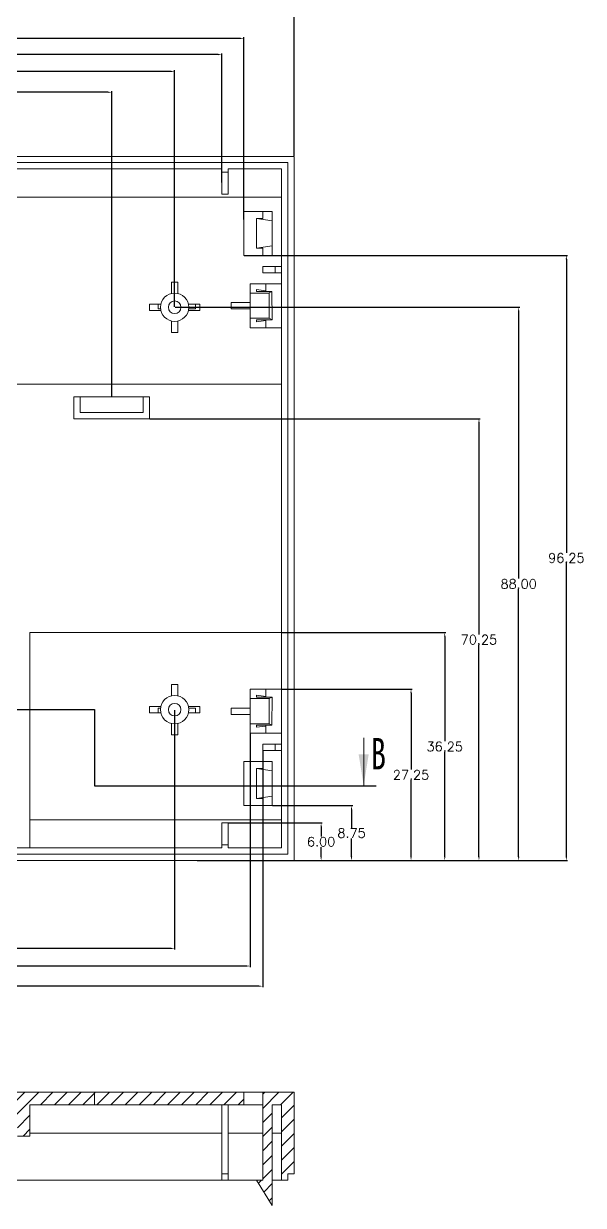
# Model space of a CAD drawing. Header units: inches. Extents: x 1153 to 3231, y 573 to 1137.
# Drawn here: x 2739.5 to 2828.5, y 851.8 to 1039.8 of the extents above; entities that cross this region are included whole.
import ezdxf

# ---------------------------------------------------------------- set-up
doc = ezdxf.new("R2010")
doc.units = ezdxf.units.IN
doc.styles.add('SLDTEXTSTYLE6', font='TXT', dxfattribs={"width": 0.7})
doc.styles.get("Standard").update_dxf_attribs({"font": 'txt', "bigfont": 'gbcbig.shx'})
doc.dimstyles.new('2', dxfattribs={"dimtxt": 1.5, "dimasz": 0.6, "dimexe": 0.18, "dimexo": 0.0625, "dimgap": 0.09, "dimtad": 0, "dimtih": 1, "dimtoh": 1, "dimzin": 0, "dimdsep": 46, "dimtxsty": 'Standard', "dimcen": 0, "dimadec": 0, "dimazin": 2, "dimtfac": 1, "dimtofl": 0, "dimtmove": 0, "dimatfit": 3, "dimfxl": 1, "dimtolj": 1, "dimtzin": 0, "dimarcsym": 0})
pattern_1 = [(45, (0, -19.8849), (-1.122532, 1.122532), [])]

# ---------------------------------------------------------------- blocks, each defined once
blk = doc.blocks.new('*D47')
at = {"color": 0, "lineweight": -2, "transparency": 16777216}
for p, q in [((2618.5, 980.5), (2618.5, 1029.06)), ((2619.1, 1028.88), (2682.66, 1028.88)), ((2752.9, 1028.88), (2689.34, 1028.88)), ((2753.5, 980.5), (2753.5, 1029.06))]:
    blk.add_line(p, q, dxfattribs=at)
at = {"color": 0, "transparency": 16777216}
for points in [[(2619.1, 1028.98), (2619.1, 1028.78), (2618.5, 1028.88)], [(2752.9, 1028.98), (2752.9, 1028.78), (2753.5, 1028.88)]]:
    blk.add_solid(points, dxfattribs=at)
at = {"layer": 'Defpoints', "color": 0, "transparency": 16777216}
for p in [(2753.5, 1028.88), (2618.5, 980.43), (2753.5, 980.43)]:
    blk.add_point(p, dxfattribs=at)
at = {"color": 0, "transparency": 16777216, "insert": (2686, 1028.88), "char_height": 1.5, "attachment_point": 5}
blk.add_mtext('\\A1;135.00', dxfattribs=at)
blk = doc.blocks.new('*D48')
at = {"color": 0, "lineweight": -2, "transparency": 16777216}
for p, q in [((2608.5, 994.75), (2608.5, 1032.38)), ((2609.1, 1032.2), (2682.66, 1032.2)), ((2762.9, 1032.2), (2689.34, 1032.2)), ((2763.5, 994.75), (2763.5, 1032.38))]:
    blk.add_line(p, q, dxfattribs=at)
at = {"color": 0, "transparency": 16777216}
for points in [[(2609.1, 1032.3), (2609.1, 1032.1), (2608.5, 1032.2)], [(2762.9, 1032.3), (2762.9, 1032.1), (2763.5, 1032.2)]]:
    blk.add_solid(points, dxfattribs=at)
at = {"layer": 'Defpoints', "color": 0, "transparency": 16777216}
for p in [(2763.5, 1032.2), (2608.5, 994.68), (2763.5, 994.68)]:
    blk.add_point(p, dxfattribs=at)
at = {"color": 0, "transparency": 16777216, "insert": (2686, 1032.2), "char_height": 1.5, "attachment_point": 5}
blk.add_mtext('\\A1;155.00', dxfattribs=at)
blk = doc.blocks.new('*D49')
at = {"color": 0, "lineweight": -2, "transparency": 16777216}
for p, q in [((2601, 1015.62), (2601, 1035.05)), ((2601.6, 1034.87), (2682.78, 1034.87)), ((2770.4, 1034.87), (2689.21, 1034.87)), ((2771, 1014.5), (2771, 1035.05))]:
    blk.add_line(p, q, dxfattribs=at)
at = {"color": 0, "transparency": 16777216}
for points in [[(2601.6, 1034.97), (2601.6, 1034.77), (2601, 1034.87)], [(2770.4, 1034.97), (2770.4, 1034.77), (2771, 1034.87)]]:
    blk.add_solid(points, dxfattribs=at)
at = {"layer": 'Defpoints', "color": 0, "transparency": 16777216}
for p in [(2601, 1034.87), (2601, 1015.56), (2771, 1014.43)]:
    blk.add_point(p, dxfattribs=at)
at = {"color": 0, "transparency": 16777216, "insert": (2686, 1034.87), "char_height": 1.5, "attachment_point": 5}
blk.add_mtext('\\A1;170.00', dxfattribs=at)
blk = doc.blocks.new('*D50')
at = {"color": 0, "lineweight": -2, "transparency": 16777216}
for p, q in [((2597.5, 1007.16), (2597.5, 1037.63)), ((2774.5, 1008.63), (2774.5, 1037.63)), ((2598.1, 1037.45), (2682.66, 1037.45)), ((2773.9, 1037.45), (2689.34, 1037.45))]:
    blk.add_line(p, q, dxfattribs=at)
at = {"color": 0, "transparency": 16777216}
for points in [[(2598.1, 1037.55), (2598.1, 1037.35), (2597.5, 1037.45)], [(2773.9, 1037.55), (2773.9, 1037.35), (2774.5, 1037.45)]]:
    blk.add_solid(points, dxfattribs=at)
at = {"layer": 'Defpoints', "color": 0, "transparency": 16777216}
for p in [(2774.5, 1037.45), (2774.5, 1008.57), (2597.5, 1007.1)]:
    blk.add_point(p, dxfattribs=at)
at = {"color": 0, "transparency": 16777216, "insert": (2686, 1037.45), "char_height": 1.5, "attachment_point": 5}
blk.add_mtext('\\A1;177.00', dxfattribs=at)
blk = doc.blocks.new('*D51')
at = {"color": 0, "lineweight": -2, "transparency": 16777216}
for p, q in [((2589.5, 1018.75), (2589.5, 1041.8)), ((2590.1, 1041.62), (2682.66, 1041.62)), ((2781.9, 1041.62), (2689.34, 1041.62)), ((2782.5, 1018.75), (2782.5, 1041.8))]:
    blk.add_line(p, q, dxfattribs=at)
at = {"color": 0, "transparency": 16777216}
for points in [[(2590.1, 1041.72), (2590.1, 1041.52), (2589.5, 1041.62)], [(2781.9, 1041.72), (2781.9, 1041.52), (2782.5, 1041.62)]]:
    blk.add_solid(points, dxfattribs=at)
at = {"layer": 'Defpoints', "color": 0, "transparency": 16777216}
for p in [(2589.5, 1041.62), (2589.5, 1018.68), (2782.5, 1018.68)]:
    blk.add_point(p, dxfattribs=at)
at = {"color": 0, "transparency": 16777216, "insert": (2686, 1041.62), "char_height": 1.5, "attachment_point": 5}
blk.add_mtext('\\A1;193.00', dxfattribs=at)
blk = doc.blocks.new('*D56')
at = {"color": 0, "lineweight": -2, "transparency": 16777216}
for p, q in [((2608.5, 930.62), (2608.5, 892.54)), ((2763.5, 930.62), (2763.5, 892.54)), ((2609.1, 892.72), (2682.66, 892.72)), ((2762.9, 892.72), (2689.34, 892.72))]:
    blk.add_line(p, q, dxfattribs=at)
at = {"color": 0, "transparency": 16777216}
for points in [[(2609.1, 892.82), (2609.1, 892.62), (2608.5, 892.72)], [(2762.9, 892.82), (2762.9, 892.62), (2763.5, 892.72)]]:
    blk.add_solid(points, dxfattribs=at)
at = {"layer": 'Defpoints', "color": 0, "transparency": 16777216}
for p in [(2608.5, 930.68), (2763.5, 930.68), (2763.5, 892.72)]:
    blk.add_point(p, dxfattribs=at)
at = {"color": 0, "transparency": 16777216, "insert": (2686, 892.72), "char_height": 1.5, "attachment_point": 5}
blk.add_mtext('\\A1;155.00', dxfattribs=at)
blk = doc.blocks.new('*D57')
at = {"color": 0, "lineweight": -2, "transparency": 16777216}
for p, q in [((2596.5, 926.87), (2596.5, 889.73)), ((2775.5, 926.87), (2775.5, 889.73)), ((2597.1, 889.91), (2682.66, 889.91)), ((2774.9, 889.91), (2689.34, 889.91))]:
    blk.add_line(p, q, dxfattribs=at)
at = {"color": 0, "transparency": 16777216}
for points in [[(2597.1, 890.01), (2597.1, 889.81), (2596.5, 889.91)], [(2774.9, 890.01), (2774.9, 889.81), (2775.5, 889.91)]]:
    blk.add_solid(points, dxfattribs=at)
at = {"layer": 'Defpoints', "color": 0, "transparency": 16777216}
for p in [(2596.5, 926.93), (2775.5, 926.93), (2596.5, 889.91)]:
    blk.add_point(p, dxfattribs=at)
at = {"color": 0, "transparency": 16777216, "insert": (2686, 889.91), "char_height": 1.5, "attachment_point": 5}
blk.add_mtext('\\A1;179.00', dxfattribs=at)
blk = doc.blocks.new('*D58')
at = {"color": 0, "lineweight": -2, "transparency": 16777216}
for p, q in [((2594.5, 924.12), (2594.5, 886.53)), ((2777.5, 924.12), (2777.5, 886.53)), ((2595.1, 886.71), (2682.66, 886.71)), ((2776.9, 886.71), (2689.34, 886.71))]:
    blk.add_line(p, q, dxfattribs=at)
at = {"color": 0, "transparency": 16777216}
for points in [[(2595.1, 886.81), (2595.1, 886.61), (2594.5, 886.71)], [(2776.9, 886.81), (2776.9, 886.61), (2777.5, 886.71)]]:
    blk.add_solid(points, dxfattribs=at)
at = {"layer": 'Defpoints', "color": 0, "transparency": 16777216}
for p in [(2594.5, 924.18), (2777.5, 924.18), (2777.5, 886.71)]:
    blk.add_point(p, dxfattribs=at)
at = {"color": 0, "transparency": 16777216, "insert": (2686, 886.71), "char_height": 1.5, "attachment_point": 5}
blk.add_mtext('\\A1;183.00', dxfattribs=at)
blk = doc.blocks.new('*D59')
at = {"color": 0, "lineweight": -2, "transparency": 16777216}
for p, q in [((2772.06, 912.68), (2786.96, 912.68)), ((2786.78, 912.08), (2786.78, 910.52)), ((2786.78, 907.28), (2786.78, 908.84)), ((2782.56, 906.68), (2786.96, 906.68))]:
    blk.add_line(p, q, dxfattribs=at)
at = {"color": 0, "transparency": 16777216}
for points in [[(2786.68, 912.08), (2786.88, 912.08), (2786.78, 912.68)], [(2786.68, 907.28), (2786.88, 907.28), (2786.78, 906.68)]]:
    blk.add_solid(points, dxfattribs=at)
at = {"layer": 'Defpoints', "color": 0, "transparency": 16777216}
for p in [(2772, 912.68), (2786.78, 912.68), (2782.5, 906.68)]:
    blk.add_point(p, dxfattribs=at)
at = {"color": 0, "transparency": 16777216, "insert": (2786.78, 909.68), "char_height": 1.5, "attachment_point": 5}
blk.add_mtext('\\A1;6.00', dxfattribs=at)
blk = doc.blocks.new('*D60')
at = {"color": 0, "lineweight": -2, "transparency": 16777216}
for p, q in [((2779.06, 915.43), (2791.8, 915.43)), ((2791.62, 914.83), (2791.62, 911.9)), ((2791.62, 907.28), (2791.62, 910.22)), ((2779.62, 906.68), (2791.8, 906.68))]:
    blk.add_line(p, q, dxfattribs=at)
at = {"color": 0, "transparency": 16777216}
for points in [[(2791.52, 914.83), (2791.72, 914.83), (2791.62, 915.43)], [(2791.52, 907.28), (2791.72, 907.28), (2791.62, 906.68)]]:
    blk.add_solid(points, dxfattribs=at)
at = {"layer": 'Defpoints', "color": 0, "transparency": 16777216}
for p in [(2779, 915.43), (2791.62, 915.43), (2779.56, 906.68)]:
    blk.add_point(p, dxfattribs=at)
at = {"color": 0, "transparency": 16777216, "insert": (2791.62, 911.06), "char_height": 1.5, "attachment_point": 5}
blk.add_mtext('\\A1;8.75', dxfattribs=at)
blk = doc.blocks.new('*D61')
at = {"color": 0, "lineweight": -2, "transparency": 16777216}
for p, q in [((2780.56, 933.93), (2801.25, 933.93)), ((2801.07, 933.33), (2801.07, 921.15)), ((2801.07, 907.28), (2801.07, 919.47)), ((2782.56, 906.68), (2801.25, 906.68))]:
    blk.add_line(p, q, dxfattribs=at)
at = {"color": 0, "transparency": 16777216}
for points in [[(2800.97, 933.33), (2801.17, 933.33), (2801.07, 933.93)], [(2800.97, 907.28), (2801.17, 907.28), (2801.07, 906.68)]]:
    blk.add_solid(points, dxfattribs=at)
at = {"layer": 'Defpoints', "color": 0, "transparency": 16777216}
for p in [(2780.5, 933.93), (2801.07, 933.93), (2782.5, 906.68)]:
    blk.add_point(p, dxfattribs=at)
at = {"color": 0, "transparency": 16777216, "insert": (2801.07, 920.31), "char_height": 1.5, "attachment_point": 5}
blk.add_mtext('\\A1;27.25', dxfattribs=at)
blk = doc.blocks.new('*D62')
at = {"color": 0, "lineweight": -2, "transparency": 16777216}
for p, q in [((2780.51, 942.93), (2806.61, 942.93)), ((2806.43, 942.33), (2806.43, 925.65)), ((2806.43, 907.28), (2806.43, 923.97)), ((2780.51, 906.68), (2806.61, 906.68))]:
    blk.add_line(p, q, dxfattribs=at)
at = {"color": 0, "transparency": 16777216}
for points in [[(2806.33, 942.33), (2806.53, 942.33), (2806.43, 942.93)], [(2806.33, 907.28), (2806.53, 907.28), (2806.43, 906.68)]]:
    blk.add_solid(points, dxfattribs=at)
at = {"layer": 'Defpoints', "color": 0, "transparency": 16777216}
for p in [(2780.44, 942.93), (2806.43, 942.93), (2780.44, 906.68)]:
    blk.add_point(p, dxfattribs=at)
at = {"color": 0, "transparency": 16777216, "insert": (2806.43, 924.81), "char_height": 1.5, "attachment_point": 5}
blk.add_mtext('\\A1;36.25', dxfattribs=at)
blk = doc.blocks.new('*D63')
at = {"color": 0, "lineweight": -2, "transparency": 16777216}
for p, q in [((2759.56, 976.93), (2812.05, 976.93)), ((2811.87, 976.33), (2811.87, 942.65)), ((2811.87, 907.28), (2811.87, 940.97)), ((2781.94, 906.68), (2812.05, 906.68))]:
    blk.add_line(p, q, dxfattribs=at)
at = {"color": 0, "transparency": 16777216}
for points in [[(2811.77, 976.33), (2811.97, 976.33), (2811.87, 976.93)], [(2811.77, 907.28), (2811.97, 907.28), (2811.87, 906.68)]]:
    blk.add_solid(points, dxfattribs=at)
at = {"layer": 'Defpoints', "color": 0, "transparency": 16777216}
for p in [(2759.5, 976.93), (2811.87, 976.93), (2781.87, 906.68)]:
    blk.add_point(p, dxfattribs=at)
at = {"color": 0, "transparency": 16777216, "insert": (2811.87, 941.81), "char_height": 1.5, "attachment_point": 5}
blk.add_mtext('\\A1;70.25', dxfattribs=at)
blk = doc.blocks.new('*D64')
at = {"color": 0, "lineweight": -2, "transparency": 16777216}
for p, q in [((2763.56, 994.68), (2818.36, 994.68)), ((2818.18, 994.08), (2818.18, 951.52)), ((2818.18, 907.28), (2818.18, 949.84)), ((2767.09, 906.68), (2818.36, 906.68))]:
    blk.add_line(p, q, dxfattribs=at)
at = {"color": 0, "transparency": 16777216}
for points in [[(2818.08, 994.08), (2818.28, 994.08), (2818.18, 994.68)], [(2818.08, 907.28), (2818.28, 907.28), (2818.18, 906.68)]]:
    blk.add_solid(points, dxfattribs=at)
at = {"layer": 'Defpoints', "color": 0, "transparency": 16777216}
for p in [(2763.5, 994.68), (2767.03, 906.68), (2818.18, 906.68)]:
    blk.add_point(p, dxfattribs=at)
at = {"color": 0, "transparency": 16777216, "insert": (2818.18, 950.68), "char_height": 1.5, "attachment_point": 5}
blk.add_mtext('\\A1;88.00', dxfattribs=at)
blk = doc.blocks.new('*D65')
at = {"color": 0, "lineweight": -2, "transparency": 16777216}
for p, q in [((2774.56, 1002.93), (2825.94, 1002.93)), ((2825.76, 1002.33), (2825.76, 955.65)), ((2825.76, 907.28), (2825.76, 953.97)), ((2779.69, 906.68), (2825.94, 906.68))]:
    blk.add_line(p, q, dxfattribs=at)
at = {"color": 0, "transparency": 16777216}
for points in [[(2825.66, 1002.33), (2825.86, 1002.33), (2825.76, 1002.93)], [(2825.66, 907.28), (2825.86, 907.28), (2825.76, 906.68)]]:
    blk.add_solid(points, dxfattribs=at)
at = {"layer": 'Defpoints', "color": 0, "transparency": 16777216}
for p in [(2774.5, 1002.93), (2779.62, 906.68), (2825.76, 906.68)]:
    blk.add_point(p, dxfattribs=at)
at = {"color": 0, "transparency": 16777216, "insert": (2825.76, 954.81), "char_height": 1.5, "attachment_point": 5}
blk.add_mtext('\\A1;96.25', dxfattribs=at)

msp = doc.modelspace()

# ---------------------------------------------------------------- hatches: boundary and pattern name
at = {"linetype": 'Continuous', "lineweight": 0}
h = msp.add_hatch(dxfattribs=at)
h.set_pattern_fill('ANSI31', color=4, scale=0.5, style=0)
h.set_pattern_definition(pattern_1)
h.paths.add_polyline_path([(2740.497, 867.846), (2750.733, 867.846), (2750.733, 869.846), (2736.497, 869.846), (2736.497, 865.846), (2738.497, 865.846), (2738.497, 862.846), (2740.497, 862.846)], flags=0)
h = msp.add_hatch(dxfattribs=at)
h.set_pattern_fill('ANSI31', color=4, scale=0.5, style=0)
h.set_pattern_definition(pattern_1)
h.paths.add_polyline_path([(2750.733, 867.846), (2774.497, 867.846), (2774.497, 869.846), (2750.733, 869.846)], flags=0)
h = msp.add_hatch(dxfattribs=at)
h.set_pattern_fill('ANSI31', color=4, scale=0.5, style=0)
h.set_pattern_definition(pattern_1)
h.paths.add_polyline_path([(2781.497, 855.846), (2781.497, 856.846), (2782.497, 856.846), (2782.497, 869.846), (2777.497, 869.846), (2777.497, 855.846), (2776.497, 855.846), (2778.997, 851.846), (2778.997, 867.846), (2780.497, 867.846), (2780.497, 855.846)], flags=0)

# ---------------------------------------------------------------- linework, layer by layer
at = {"color": 7, "linetype": 'Continuous', "lineweight": 15}
for p, q in [((2782.497, 1018.684), (2589.497, 1018.684)), ((2782.497, 906.684), (2782.497, 1018.684)), ((2781.497, 1017.684), (2688.583, 1017.684)), ((2781.497, 907.684), (2781.497, 1017.684)), ((2713.997, 1016.684), (2770.997, 1016.684)), ((2770.997, 1016.184), (2770.997, 1016.684)), ((2770.997, 1016.184), (2771.997, 1016.184)), ((2770.997, 1016.184), (2770.997, 1012.684)), ((2771.997, 1016.684), (2771.997, 1016.184)), ((2771.997, 1016.684), (2776.497, 1016.684)), ((2771.997, 1016.184), (2771.997, 1012.684)), ((2776.497, 1016.684), (2780.497, 1016.684)), ((2780.497, 1016.684), (2780.497, 1001.184)), ((2591.497, 1012.184), (2780.497, 1012.184)), ((2770.997, 1012.684), (2771.997, 1012.684)), ((2774.497, 1002.934), (2774.497, 1009.934)), ((2774.497, 1009.934), (2777.497, 1009.934)), ((2777.497, 1008.809), (2777.497, 1009.934)), ((2777.497, 1009.934), (2778.997, 1009.934)), ((2778.997, 1009.934), (2778.997, 1008.434)), ((2776.497, 1004.059), (2776.497, 1008.809)), ((2778.997, 1008.434), (2776.497, 1008.809)), ((2776.497, 1008.809), (2777.497, 1008.809)), ((2778.997, 1008.434), (2778.997, 1004.434)), ((2776.497, 1004.059), (2778.997, 1004.434)), ((2776.497, 1004.059), (2777.497, 1004.059)), ((2777.497, 1002.934), (2777.497, 1004.059)), ((2778.997, 1004.434), (2778.997, 1002.934)), ((2777.497, 1002.934), (2774.497, 1002.934)), ((2778.997, 1002.934), (2777.497, 1002.934)), ((2777.497, 1000.184), (2777.497, 1001.184)), ((2777.497, 1001.184), (2779.497, 1001.184)), ((2779.497, 1000.184), (2777.497, 1000.184)), ((2779.497, 1001.184), (2779.497, 1000.184)), ((2779.497, 1001.184), (2780.497, 1001.184)), ((2780.497, 1000.184), (2779.497, 1000.184)), ((2780.497, 1001.184), (2780.497, 1000.184)), ((2780.497, 1000.184), (2780.497, 925.184)), ((2762.997, 996.878), (2762.997, 998.684)), ((2763.997, 998.684), (2762.997, 998.684)), ((2763.997, 996.878), (2763.997, 998.684)), ((2775.497, 998.434), (2777.997, 998.434)), ((2775.497, 996.934), (2775.497, 998.434)), ((2777.997, 998.434), (2777.997, 997.297)), ((2777.997, 998.434), (2780.497, 998.434)), ((2775.497, 992.934), (2775.497, 996.934)), ((2778.497, 996.934), (2775.497, 996.934)), ((2776.497, 997.487), (2777.997, 997.297)), ((2776.497, 997.171), (2776.497, 997.487)), ((2778.938, 997.171), (2776.497, 997.171)), ((2777.997, 997.297), (2777.997, 997.171)), ((2778.497, 996.959), (2778.938, 997.171)), ((2778.497, 996.934), (2778.497, 996.959)), ((2778.497, 992.934), (2778.497, 996.934)), ((2778.938, 997.171), (2778.997, 992.697)), ((2759.497, 995.184), (2759.497, 994.184)), ((2760.856, 995.184), (2759.497, 995.184)), ((2760.856, 995.184), (2760.856, 994.434)), ((2761.303, 995.184), (2760.856, 995.184)), ((2760.856, 994.434), (2761.261, 994.434)), ((2766.836, 995.184), (2765.691, 995.184)), ((2765.733, 994.434), (2766.836, 994.434)), ((2766.836, 995.184), (2767.497, 995.184)), ((2766.836, 994.434), (2766.836, 995.184)), ((2767.497, 994.184), (2767.497, 995.184)), ((2772.497, 994.434), (2772.497, 995.434)), ((2772.497, 995.434), (2775.497, 995.434)), ((2775.497, 994.434), (2772.497, 994.434)), ((2761.303, 994.184), (2759.497, 994.184)), ((2762.997, 992.49), (2762.997, 990.684)), ((2763.997, 992.49), (2763.997, 990.684)), ((2765.691, 994.184), (2767.497, 994.184)), ((2775.497, 991.434), (2775.497, 992.934)), ((2778.497, 992.934), (2775.497, 992.934)), ((2778.997, 992.697), (2776.497, 992.697)), ((2776.497, 992.381), (2776.497, 992.697)), ((2777.997, 992.571), (2776.497, 992.381)), ((2777.997, 992.697), (2777.997, 992.571)), ((2777.997, 992.571), (2777.997, 991.434)), ((2778.997, 992.697), (2778.497, 992.934)), ((2762.997, 990.684), (2763.997, 990.684)), ((2777.997, 991.434), (2775.497, 991.434)), ((2780.497, 991.434), (2777.997, 991.434)), ((2591.497, 982.434), (2780.497, 982.434)), ((2747.497, 980.434), (2747.497, 976.934)), ((2759.497, 980.434), (2747.497, 980.434)), ((2748.497, 980.434), (2748.497, 977.934)), ((2758.497, 977.934), (2758.497, 980.434)), ((2759.497, 976.934), (2759.497, 980.434)), ((2748.497, 977.934), (2758.497, 977.934)), ((2747.497, 976.934), (2759.497, 976.934)), ((2780.497, 942.934), (2740.497, 942.934)), ((2740.497, 942.934), (2740.497, 908.684)), ((2762.997, 932.878), (2762.997, 934.684)), ((2762.997, 934.684), (2763.997, 934.684)), ((2763.997, 934.684), (2763.997, 932.878)), ((2775.497, 933.934), (2775.497, 932.434)), ((2777.997, 933.934), (2775.497, 933.934)), ((2778.497, 932.434), (2775.497, 932.434)), ((2775.497, 932.434), (2775.497, 928.434)), ((2777.997, 932.797), (2776.497, 932.987)), ((2776.497, 932.987), (2776.497, 932.671)), ((2778.997, 932.671), (2776.497, 932.671)), ((2777.997, 932.797), (2777.997, 933.934)), ((2780.497, 933.934), (2777.997, 933.934)), ((2777.997, 932.671), (2777.997, 932.797)), ((2778.997, 932.671), (2778.497, 932.434)), ((2778.497, 932.434), (2778.497, 928.434)), ((2778.997, 932.671), (2778.938, 928.197)), ((2759.497, 930.184), (2759.497, 931.184)), ((2761.303, 931.184), (2759.497, 931.184)), ((2760.856, 930.934), (2760.856, 930.184)), ((2760.856, 930.934), (2761.261, 930.934)), ((2765.691, 931.184), (2767.497, 931.184)), ((2765.733, 930.934), (2766.836, 930.934)), ((2766.836, 930.184), (2766.836, 930.934)), ((2767.497, 931.184), (2767.497, 930.184)), ((2775.497, 930.934), (2772.497, 930.934)), ((2772.497, 930.934), (2772.497, 929.934)), ((2760.856, 930.184), (2759.497, 930.184)), ((2760.856, 930.184), (2761.303, 930.184)), ((2762.997, 928.49), (2762.997, 926.684)), ((2763.997, 928.49), (2763.997, 926.684)), ((2765.691, 930.184), (2766.836, 930.184)), ((2766.836, 930.184), (2767.497, 930.184)), ((2772.497, 929.934), (2775.497, 929.934)), ((2763.997, 926.684), (2762.997, 926.684)), ((2778.497, 928.434), (2775.497, 928.434)), ((2775.497, 928.434), (2775.497, 926.934)), ((2775.497, 926.934), (2777.997, 926.934)), ((2778.938, 928.197), (2776.497, 928.197)), ((2776.497, 928.197), (2776.497, 927.881)), ((2776.497, 927.881), (2777.997, 928.071)), ((2777.997, 928.071), (2777.997, 928.197)), ((2777.997, 926.934), (2777.997, 928.071)), ((2777.997, 926.934), (2780.497, 926.934)), ((2778.497, 928.409), (2778.497, 928.434)), ((2778.497, 928.409), (2778.938, 928.197)), ((2779.497, 925.184), (2777.497, 925.184)), ((2777.497, 925.184), (2777.497, 924.184)), ((2779.497, 924.184), (2779.497, 925.184)), ((2780.497, 925.184), (2779.497, 925.184)), ((2780.497, 925.184), (2780.497, 924.184)), ((2777.497, 924.184), (2779.497, 924.184)), ((2779.497, 924.184), (2780.497, 924.184)), ((2780.497, 924.184), (2780.497, 908.684)), ((2777.497, 922.434), (2774.497, 922.434)), ((2774.497, 922.434), (2774.497, 915.434)), ((2776.497, 921.309), (2776.497, 916.559)), ((2778.997, 920.934), (2776.497, 921.309)), ((2776.497, 921.309), (2777.497, 921.309)), ((2777.497, 922.434), (2777.497, 921.309)), ((2778.997, 922.434), (2777.497, 922.434)), ((2778.997, 920.934), (2778.997, 922.434)), ((2778.997, 916.934), (2778.997, 920.934)), ((2774.497, 915.434), (2777.497, 915.434)), ((2776.497, 916.559), (2778.997, 916.934)), ((2776.497, 916.559), (2777.497, 916.559)), ((2777.497, 916.559), (2777.497, 915.434)), ((2777.497, 915.434), (2778.997, 915.434)), ((2778.997, 915.434), (2778.997, 916.934)), ((2780.497, 913.184), (2740.497, 913.184)), ((2770.997, 912.684), (2771.997, 912.684)), ((2770.997, 912.684), (2770.997, 909.184)), ((2771.997, 909.184), (2771.997, 912.684)), ((2770.997, 908.684), (2713.997, 908.684)), ((2770.997, 909.184), (2770.997, 908.684)), ((2770.997, 909.184), (2771.997, 909.184)), ((2771.997, 908.684), (2771.997, 909.184)), ((2776.497, 908.684), (2771.997, 908.684)), ((2780.497, 908.684), (2776.497, 908.684)), ((2589.497, 906.684), (2782.497, 906.684)), ((2688.583, 907.684), (2781.497, 907.684)), ((2750.733, 869.846), (2736.497, 869.846)), ((2750.733, 867.846), (2750.733, 869.846)), ((2774.497, 869.846), (2750.733, 869.846)), ((2774.497, 867.846), (2774.497, 869.846)), ((2777.497, 869.846), (2774.497, 869.846)), ((2777.497, 869.846), (2777.497, 855.846)), ((2782.497, 869.846), (2777.497, 869.846)), ((2782.497, 856.846), (2782.497, 869.846)), ((2740.497, 867.846), (2740.497, 862.846)), ((2750.733, 867.846), (2740.497, 867.846)), ((2774.497, 867.846), (2750.733, 867.846)), ((2770.997, 867.819), (2771.997, 867.819)), ((2770.997, 867.819), (2770.997, 856.846)), ((2771.997, 867.819), (2771.997, 856.846)), ((2774.497, 867.846), (2777.497, 867.846)), ((2778.997, 851.846), (2778.997, 867.846)), ((2780.497, 867.846), (2778.997, 867.846)), ((2780.497, 855.846), (2780.497, 867.846)), ((2740.497, 862.846), (2738.497, 862.846)), ((2740.497, 863.346), (2770.997, 863.346)), ((2770.997, 855.846), (2729.747, 855.846)), ((2770.997, 856.846), (2771.997, 856.846)), ((2770.997, 856.846), (2770.997, 855.846)), ((2770.997, 855.846), (2771.997, 855.846)), ((2771.997, 855.846), (2771.997, 856.846)), ((2776.497, 855.846), (2771.997, 855.846)), ((2778.997, 851.846), (2776.497, 855.846)), ((2777.497, 855.846), (2776.497, 855.846)), ((2780.497, 855.846), (2778.997, 855.846)), ((2781.497, 855.846), (2780.497, 855.846)), ((2781.497, 856.846), (2781.497, 855.846)), ((2782.497, 856.846), (2781.497, 856.846))]:
    msp.add_line(p, q, dxfattribs=at)
at = {"color": 1}
for p, q in [((2643.497, 930.684), (2750.733, 930.684)), ((2750.733, 930.684), (2750.733, 918.589)), ((2750.733, 918.589), (2795.544, 918.589))]:
    msp.add_line(p, q, dxfattribs=at)
at = {"color": 7, "linetype": 'Continuous', "lineweight": 0}
msp.add_line((2793.544, 926.189), (2793.544, 918.589), dxfattribs=at)
at = {"color": 8, "linetype": 'Continuous', "lineweight": 15}
for p, q in [((2771.997, 863.346), (2777.497, 863.346)), ((2778.997, 863.346), (2780.497, 863.346))]:
    msp.add_line(p, q, dxfattribs=at)
at = {"color": 7, "linetype": 'Continuous', "lineweight": 15}
for centre, radius in [((2763.497, 994.684), 2.25), ((2763.497, 994.684), 1), ((2763.497, 930.684), 2.25), ((2763.497, 930.684), 1)]:
    msp.add_circle(centre, radius, dxfattribs=at)
at = {"color": 7, "linetype": 'Continuous', "lineweight": 0}
msp.add_solid([(2793.544, 918.589), (2794.344, 923.589), (2792.744, 923.589)], dxfattribs=at)

# ---------------------------------------------------------------- texts
at = {"color": 7, "linetype": 'Continuous', "insert": (2794.705, 926.189), "char_height": 5, "attachment_point": 1, "style": 'SLDTEXTSTYLE6'}
msp.add_mtext('B', dxfattribs=at)

# ---------------------------------------------------------------- dimensions: what is measured, and where the dimension line sits
for base, p1, p2, picture, middle in [((2589.497, 1041.616), (2782.497, 1018.684), (2589.497, 1018.684), '*D51', (2685.997, 1041.616)), ((2774.497, 1037.445), (2597.497, 1007.099), (2774.497, 1008.572), '*D50', (2685.997, 1037.445)), ((2600.997, 1034.871), (2770.997, 1014.434), (2600.997, 1015.557), '*D49', (2685.997, 1034.871)), ((2763.497, 1032.201), (2608.497, 994.684), (2763.497, 994.684), '*D48', (2685.997, 1032.201)), ((2753.497, 1028.876), (2618.497, 980.434), (2753.497, 980.434), '*D47', (2685.997, 1028.876)), ((2763.497, 892.724), (2608.497, 930.684), (2763.497, 930.684), '*D56', (2685.997, 892.724)), ((2596.497, 889.912), (2775.497, 926.934), (2596.497, 926.934), '*D57', (2685.997, 889.912)), ((2777.497, 886.714), (2594.497, 924.184), (2777.497, 924.184), '*D58', (2685.997, 886.714))]:
    dim = msp.add_linear_dim(base=base, p1=p1, p2=p2, dimstyle='2')
    dim.commit()
    dim.dimension.update_dxf_attribs({"geometry": picture, "text_midpoint": middle})
for base, p1, p2, picture, middle in [((2825.763, 906.684), (2774.497, 1002.934), (2779.624, 906.684), '*D65', (2825.763, 954.809)), ((2818.184, 906.684), (2763.497, 994.684), (2767.032, 906.684), '*D64', (2818.184, 950.684)), ((2811.874, 976.934), (2781.874, 906.684), (2759.497, 976.934), '*D63', (2811.874, 941.809)), ((2806.433, 942.934), (2780.445, 906.684), (2780.445, 942.934), '*D62', (2806.433, 924.809)), ((2801.072, 933.934), (2782.497, 906.684), (2780.497, 933.934), '*D61', (2801.072, 920.309)), ((2791.625, 915.434), (2779.562, 906.684), (2778.997, 915.434), '*D60', (2791.625, 911.059)), ((2786.776, 912.684), (2782.497, 906.684), (2771.997, 912.684), '*D59', (2786.776, 909.684))]:
    dim = msp.add_linear_dim(base=base, p1=p1, p2=p2, angle=90, dimstyle='2')
    dim.commit()
    dim.dimension.update_dxf_attribs({"geometry": picture, "text_midpoint": middle})

doc.saveas('drawing.dxf')
